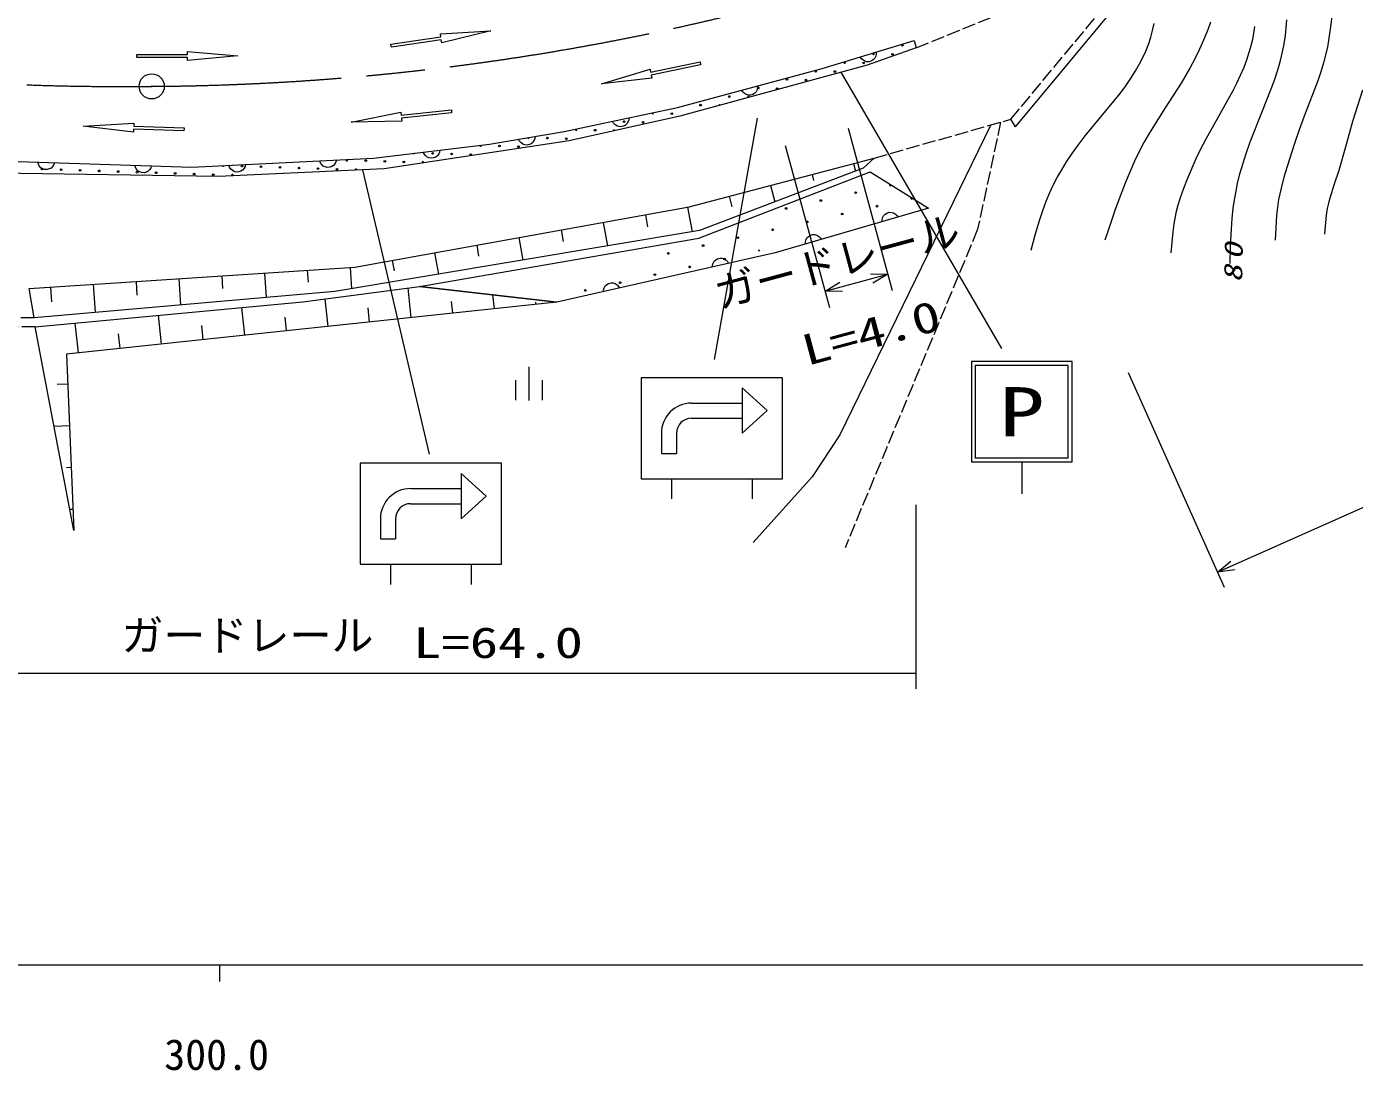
# Model space of a CAD drawing. Units: millimetres, scale not verified. Extents: x -71326 to 568674, y -102781 to 257219.
# Drawn here: x 245200 to 324215, y 75933 to 138028 of the extents above; entities that cross this region are included whole.
import ezdxf
from ezdxf.enums import TextEntityAlignment as Align

# ---------------------------------------------------------------- set-up
doc = ezdxf.new("R2010")
doc.units = ezdxf.units.MM
doc.header["$LTSCALE"] = 1000
doc.linetypes.add('CHAIN', pattern=[18.5, 12, -1.5, 3.5, -1.5])
doc.linetypes.add('USER1', pattern=[1, 0.8, -0.2])
for name, color, linetype, lineweight in [('M-BGD', 7, 'Continuous', 13), ('M-BMK-LINE', 2, 'CHAIN', 13), ('M-BMK-SRVR', 3, 'Continuous', 13), ('M-STR-HTXT', 7, 'Continuous', 13), ('M-STR-STRC', 7, 'Continuous', 13), ('M-TTL-BAND', 7, 'Continuous', 13)]:
    doc.layers.add(name, color=color, linetype=linetype, lineweight=lineweight)
doc.styles.add('ＭＳ ゴシック', font='')
doc.styles.get('ＭＳ ゴシック').set_extended_font_data('MS Gothic')

# ---------------------------------------------------------------- blocks, each defined once
blk = doc.blocks.new('BUHIN1')
at = {"color": 3, "linetype": 'Continuous', "lineweight": 13}
for radius in [750, 22.5]:
    blk.add_circle((0, 0), radius, dxfattribs=at)
blk = doc.blocks.new('BUHIN2')
at = {"color": 7, "linetype": 'Continuous', "lineweight": 13}
blk.add_lwpolyline([(0, 500), (115, 460), (212, 400), (322, 305), (382, 195), (418, 78), (418, -78), (382, -195), (322, -305), (212, -402), (115, -462), (0, -500)], dxfattribs=at)
blk = doc.blocks.new('BUHIN9')
at = {"color": 7, "linetype": 'Continuous', "lineweight": 13}
for p, q in [((0, 1000), (0, -1000)), ((-800, 205), (-800, -995)), ((800, 205), (800, -995))]:
    blk.add_line(p, q, dxfattribs=at)
blk = doc.blocks.new('BUHIN12')
at = {"color": 7, "linetype": 'Continuous', "lineweight": 13}
blk.add_lwpolyline([(-288, -1000), (0, 0), (285, -1000)], dxfattribs=at)

msp = doc.modelspace()

# ---------------------------------------------------------------- linework, layer by layer
at = {"layer": 'M-BGD', "linetype": 'USER1'}
for p, q in [((298133, 136763), (313774, 143084)), ((303765, 132512), (310156, 140204)), ((295640, 130210), (303765, 132512)), ((303156, 132340), (301795, 125968)), ((301795, 125968), (293903, 107026)), ((245711, 120166), (235421, 120165)), ((245660, 120695), (235847, 120783))]:
    msp.add_line(p, q, dxfattribs=at)
at = {"layer": 'M-BGD'}
for p, q in [((304050, 132073), (310533, 139874)), ((269828, 137604), (272835, 137774)), ((269854, 137426), (269828, 137604)), ((272835, 137774), (269906, 137070)), ((266886, 136990), (269854, 137426)), ((266912, 136812), (266886, 136990)), ((269880, 137248), (266912, 136812)), ((269906, 137070), (269880, 137248)), ((292548, 135532), (298018, 137193)), ((298133, 136763), (295211, 135732)), ((298018, 137193), (298133, 136763)), ((251769, 136191), (251769, 136371)), ((251769, 136371), (254769, 136371)), ((254769, 136191), (251769, 136191)), ((254769, 136371), (254769, 136551)), ((254769, 136551), (257769, 136281)), ((257769, 136281), (254769, 136011)), ((254769, 136011), (254769, 136191)), ((282337, 135318), (285274, 135930)), ((285274, 135930), (285311, 135754)), ((279418, 134618), (282300, 135494)), ((282300, 135494), (282337, 135318)), ((285311, 135754), (282374, 135142)), ((282374, 135142), (282410, 134966)), ((283927, 133212), (292548, 135532)), ((295211, 135732), (284070, 132696)), ((282410, 134966), (279418, 134618)), ((264521, 132344), (267475, 132937)), ((267475, 132937), (267494, 132758)), ((267494, 132758), (270477, 133082)), ((270496, 132903), (267514, 132579)), ((270477, 133082), (270496, 132903)), ((277196, 131780), (283927, 133212)), ((248573, 132107), (251580, 132283)), ((251563, 131743), (248573, 132107)), ((251580, 132283), (251574, 132103)), ((251574, 132103), (254573, 132009)), ((254573, 132009), (254567, 131830)), ((267533, 132400), (264521, 132344)), ((267514, 132579), (267533, 132400)), ((284070, 132696), (277482, 131236)), ((302584, 132178), (293596, 113747)), ((304050, 132073), (303765, 132512)), ((304050, 132073), (304050, 132083)), ((251568, 131923), (251563, 131743)), ((254567, 131830), (251568, 131923)), ((277482, 131236), (266484, 129574)), ((272756, 131035), (277196, 131780)), ((265854, 130205), (272756, 131035)), ((243480, 130041), (255027, 129660)), ((255027, 129660), (265854, 130205)), ((284635, 127306), (295640, 130210)), ((294990, 129599), (285246, 125892)), ((294406, 129884), (294528, 129423)), ((295640, 130210), (294990, 129599)), ((256631, 129116), (243517, 129316)), ((266484, 129574), (256631, 129116)), ((285194, 125450), (295403, 129389)), ((291939, 129233), (292035, 128872)), ((295403, 129389), (298860, 127218)), ((289473, 128583), (289732, 127599)), ((264727, 123714), (284635, 127306)), ((284537, 127288), (284803, 125818)), ((287006, 127932), (287170, 127309)), ((298860, 127218), (289736, 124566)), ((282027, 126835), (282157, 126116)), ((285246, 125892), (263543, 122262)), ((277005, 125929), (277129, 125242)), ((279516, 126382), (279770, 124976)), ((268591, 122567), (285194, 125450)), ((271984, 125023), (272102, 124368)), ((274495, 125476), (274737, 124134)), ((266963, 124117), (267075, 123495)), ((269473, 124570), (269704, 123293)), ((289736, 124566), (276753, 121626)), ((245354, 122453), (264727, 123714)), ((259356, 123365), (259452, 121904)), ((261902, 123530), (261948, 122828)), ((264448, 123696), (264531, 122427)), ((246627, 122536), (246684, 121663)), ((249173, 122702), (249283, 121013)), ((251719, 122867), (251772, 122051)), ((254265, 123033), (254367, 121458)), ((256811, 123199), (256860, 122440)), ((261646, 121658), (268591, 122567)), ((268090, 120710), (267904, 122477)), ((276753, 121626), (268591, 122567)), ((268591, 122567), (276753, 121626)), ((245660, 120695), (245354, 122453)), ((263543, 122262), (245660, 120695)), ((263140, 120187), (262966, 121831)), ((273040, 121234), (272953, 122064)), ((245711, 120166), (261646, 121658)), ((276753, 121626), (247585, 118543)), ((258190, 119664), (258015, 121318)), ((265615, 120449), (265525, 121302)), ((270565, 120972), (270492, 121664)), ((275516, 121495), (275501, 121634)), ((248015, 108060), (245711, 120166)), ((248290, 118617), (248102, 120390)), ((253240, 119141), (253059, 120854)), ((255715, 119402), (255626, 120244)), ((260665, 119925), (260579, 120738)), ((250765, 118879), (250673, 119750)), ((247585, 118543), (248015, 108060)), ((247658, 116764), (247013, 116738)), ((247760, 114277), (246839, 114239)), ((293596, 113747), (291944, 111237)), ((247862, 111790), (247586, 111779)), ((291944, 111237), (288442, 107338)), ((247964, 109304), (247780, 109296))]:
    msp.add_line(p, q, dxfattribs=at)
for points in [[(322887, 142116), (322912, 141077), (322916, 140028), (322884, 139049), (322841, 138469), (322778, 137881), (322701, 137345), (322602, 136803), (322379, 135870), (322218, 135336), (322035, 134798), (321219, 132691), (320921, 131886), (320639, 131065), (320210, 129714), (320019, 129073), (319846, 128418), (319705, 127747), (319635, 127275), (319585, 126800), (319503, 125325)], [(315654, 138299), (315485, 137834), (315467, 137787), (315239, 137229), (314993, 136680), (314717, 136114), (314423, 135557), (313903, 134659), (312950, 133189), (312013, 131707), (311682, 131127), (311401, 130588), (311132, 130030), (310840, 129372), (310566, 128705), (310371, 128201), (309983, 127139), (309614, 126072), (309362, 125325)], [(316823, 123940), (316847, 124960), (316892, 125978), (316938, 126604), (317004, 127228), (317056, 127602), (317148, 128143), (317261, 128691), (317404, 129273), (317567, 129851), (317766, 130482), (317985, 131106), (318044, 131265), (318749, 133019), (319437, 134787), (319672, 135509), (319812, 136012), (319932, 136520), (320027, 137003), (320104, 137499), (320156, 137967), (320188, 138436)], [(304972, 124719), (305218, 125630), (305486, 126543), (305668, 127093), (305867, 127635), (306082, 128150), (306294, 128602), (306525, 129045), (306794, 129515), (307085, 129984), (307421, 130485), (307779, 130982), (308201, 131531), (310270, 134054), (310607, 134507), (310935, 134981), (311194, 135390), (311435, 135807), (311628, 136180), (311806, 136569), (311985, 137031), (312105, 137406), (312205, 137788), (312295, 138213)], [(318272, 138033), (318208, 137607), (318122, 137174), (318016, 136745), (317939, 136476), (317796, 136038), (317630, 135599), (317423, 135112), (317198, 134633), (316980, 134205), (315366, 131329), (315060, 130745), (314773, 130151), (314256, 128958), (314042, 128405), (313847, 127847), (313713, 127406), (313596, 126952), (313549, 126738), (313469, 126287), (313407, 125823), (313297, 124568)], [(324699, 134250), (324095, 132389), (323704, 130932), (323291, 129472), (323287, 129462), (323006, 128651), (322741, 127826), (322682, 127595), (322601, 127207), (322541, 126813), (322430, 125678)]]:
    msp.add_lwpolyline(points, dxfattribs=at)
for centre in [(297311, 136921), (295012, 135864), (296727, 136374), (293297, 135355), (288737, 134374), (289867, 134336), (290452, 134883), (291582, 134846), (287022, 133864), (283592, 132845), (285307, 133355), (280747, 132373), (281878, 132336), (276186, 131392), (277317, 131354), (279032, 131864), (269365, 130485), (270495, 130448), (271626, 130410), (273341, 130920), (274472, 130882), (246128, 129554), (258020, 129727), (259151, 129690), (260281, 129653), (261412, 129615), (262543, 129578), (263674, 129541), (265388, 130050), (266519, 130013), (267650, 129976), (247259, 129517), (248390, 129479), (249520, 129442), (250651, 129405), (251782, 129367), (252913, 129330), (254043, 129293), (255174, 129255), (256305, 129218), (294534, 128145), (290396, 127208), (292465, 127677), (295802, 127345), (291664, 126408), (293733, 126877), (289595, 125940), (285458, 125003), (287527, 125471), (283389, 124534), (286726, 124203), (282588, 123266), (284657, 123734), (280519, 122797), (278450, 122329)]:
    msp.add_circle(centre, 50, dxfattribs=at)
for centre, start, end in [((293881, 135902), 154.86985, 58.91363), ((295596, 136411), 134.50451, 79.27897), ((292166, 135392), 149.70587, 60.41756), ((288153, 133827), 354.9723, 215.51287), ((282462, 132883), 172.00275, 32.01986), ((286438, 133317), 43.05476, 167.4304), ((275056, 131429), 198.93198, 0.11262), ((277901, 131901), 157.8506, 46.17201), ((280163, 131827), 16.34931, 188.65555), ((268234, 130522), 225.34778, 328.37539), ((272210, 130957), 172.63709, 21.08608), ((256889, 129765), 195.30587, 350.44919), ((264258, 130088), 135.57698, 50.17808), ((268781, 129938), 349.04308, 208.13516), ((257436, 129181), 329.90238, 215.42376), ((264804, 129503), 354.43412, 190.89202), ((295334, 129414), 277.32219, 304.8738), ((296603, 128614), 125.94981, 349.80032), ((297871, 127814), 122.09488, 353.65525), ((288795, 124671), 15.5436, 192.84867)]:
    msp.add_arc(centre, 50, start, end, dxfattribs=at)
at = {"layer": 'M-BMK-LINE', "linetype": 'Continuous'}
msp.add_line((249732, 134467), (252647, 134471), dxfattribs=at)
at = {"layer": 'M-BMK-LINE'}
for centre, start, end in [((251715, 284470), 270.0872, 294.03748), ((250687, 284464), 253.7771, 269.63507)]:
    msp.add_arc(centre, 150000, start, end, dxfattribs=at)
at = {"layer": 'M-STR-HTXT'}
for p, q in [((316071, 105567), (383252, 135573)), ((294086, 131981), (296715, 122333)), ((290347, 130962), (292976, 121314)), ((292713, 122279), (296452, 123298)), ((316478, 104654), (310769, 117437)), ((298133, 98624), (298133, 109580)), ((237065, 99560), (298133, 99560))]:
    msp.add_line(p, q, dxfattribs=at)
at = {"layer": 'M-STR-STRC'}
for p, q in [((293645, 135306), (303204, 118871)), ((288677, 132586), (286120, 118232)), ((265200, 129515), (269151, 112595)), ((307419, 118109), (301420, 118109)), ((301420, 118109), (301420, 112109)), ((307184, 117874), (301655, 117874)), ((301655, 117874), (301655, 112345)), ((307183, 112345), (307184, 117874)), ((307419, 112110), (307419, 118109)), ((281774, 117132), (281774, 111966)), ((290174, 117132), (281774, 117132)), ((290174, 111132), (290174, 117132)), ((287774, 116532), (287774, 113832)), ((287774, 116532), (289274, 115182)), ((284774, 115632), (287774, 115632)), ((284774, 114732), (287774, 114732)), ((289274, 115182), (287774, 113832)), ((282974, 113832), (282974, 112632)), ((283874, 113832), (283874, 112632)), ((282974, 112632), (283874, 112632)), ((307183, 112345), (301655, 112345)), ((265053, 112047), (265053, 106881)), ((273453, 112047), (265053, 112047)), ((271053, 111447), (271053, 108747)), ((271053, 111447), (272553, 110097)), ((273453, 106047), (273453, 112047)), ((281774, 111962), (281774, 111132)), ((307419, 112109), (301420, 112109)), ((304419, 112109), (304419, 110224)), ((281774, 111132), (290174, 111132)), ((283574, 111132), (283574, 109932)), ((288374, 111132), (288374, 109932)), ((268053, 110547), (271053, 110547)), ((272553, 110097), (271053, 108747)), ((268053, 109647), (271053, 109647)), ((266253, 108747), (266253, 107547)), ((267153, 108747), (267153, 107547)), ((266253, 107547), (267153, 107547)), ((265053, 106877), (265053, 106047)), ((265053, 106047), (273453, 106047)), ((266853, 106047), (266853, 104847)), ((271653, 106047), (271653, 104847))]:
    msp.add_line(p, q, dxfattribs=at)
for centre, radius in [((284774, 113832), 1800), ((284774, 113832), 900), ((268053, 108747), 1800), ((268053, 108747), 900)]:
    msp.add_arc(centre, radius, 90, 180, dxfattribs=at)
at = {"layer": 'M-TTL-BAND'}
for p, q in [((-71326, 82219), (467674, 82219)), ((256674, 82219), (256674, 81219))]:
    msp.add_line(p, q, dxfattribs=at)

# ---------------------------------------------------------------- block references
at = {"layer": 'M-BGD'}
for p, rotation in [((295283, 136362), 286.8917), ((288237, 134372), 285.06166), ((280561, 132496), 282.01148), ((274976, 131407), 279.52226), ((269305, 130620), 276.86152), ((246367, 129946), 268.10978), ((252141, 129756), 268.10978), ((257734, 129796), 272.87752), ((263147, 130069), 272.87752), ((296579, 126555), 106.21173), ((292017, 125229), 106.21173), ((286490, 123831), 102.75756), ((279999, 122361), 102.75756)]:
    msp.add_blockref('BUHIN2', p, dxfattribs=dict(at, rotation=rotation))
msp.add_blockref('BUHIN9', (275085, 116791), dxfattribs=at)
at = {"layer": 'M-BMK-SRVR'}
msp.add_blockref('BUHIN1', (252647, 134471), dxfattribs=at)
at = {"layer": 'M-STR-HTXT'}
for p, rotation in [((296452, 123298), 285.24265), ((292713, 122279), 105.24265), ((316071, 105567), 114.06746)]:
    msp.add_blockref('BUHIN12', p, dxfattribs=dict(at, rotation=rotation))

# ---------------------------------------------------------------- texts
at = {"layer": 'M-BGD', "insert": (317550, 122809), "char_height": 1100, "attachment_point": 7, "rotation": 88.9, "style": 'ＭＳ ゴシック'}
msp.add_mtext('\\T1.33;\\W1.35;\\Q15;80', dxfattribs=at)
at = {"layer": 'M-STR-HTXT', "style": 'ＭＳ ゴシック'}
msp.add_text('ガードレール', height=1833, rotation=15.1, dxfattribs=at).set_placement((286559, 120697), align=Align.BOTTOM_LEFT)
at = {"layer": 'M-STR-HTXT', "style": 'ＭＳ ゴシック', "width": 1.35}
msp.add_text('L=4.0', height=1833, rotation=15.1, dxfattribs=at).set_placement((291770, 117304), align=Align.BOTTOM_LEFT)
at = {"layer": 'M-STR-HTXT', "style": 'ＭＳ ゴシック'}
msp.add_text('ガードレール', height=1833, dxfattribs=at).set_placement((250845, 100346), align=Align.BOTTOM_LEFT)
at = {"layer": 'M-STR-HTXT', "style": 'ＭＳ ゴシック', "width": 1.35}
msp.add_text('L=64.0', height=1833, dxfattribs=at).set_placement((268208, 99916), align=Align.BOTTOM_LEFT)
at = {"layer": 'M-STR-STRC', "style": 'ＭＳ ゴシック', "width": 1.35}
msp.add_text('P', height=2933, dxfattribs=at).set_placement((303082, 112768), align=Align.BOTTOM_LEFT)
at = {"layer": 'M-TTL-BAND', "style": 'ＭＳ ゴシック'}
msp.add_text('300.0', height=1833, dxfattribs=at).set_placement((253393, 75413), align=Align.BOTTOM_LEFT)

doc.saveas('drawing.dxf')
